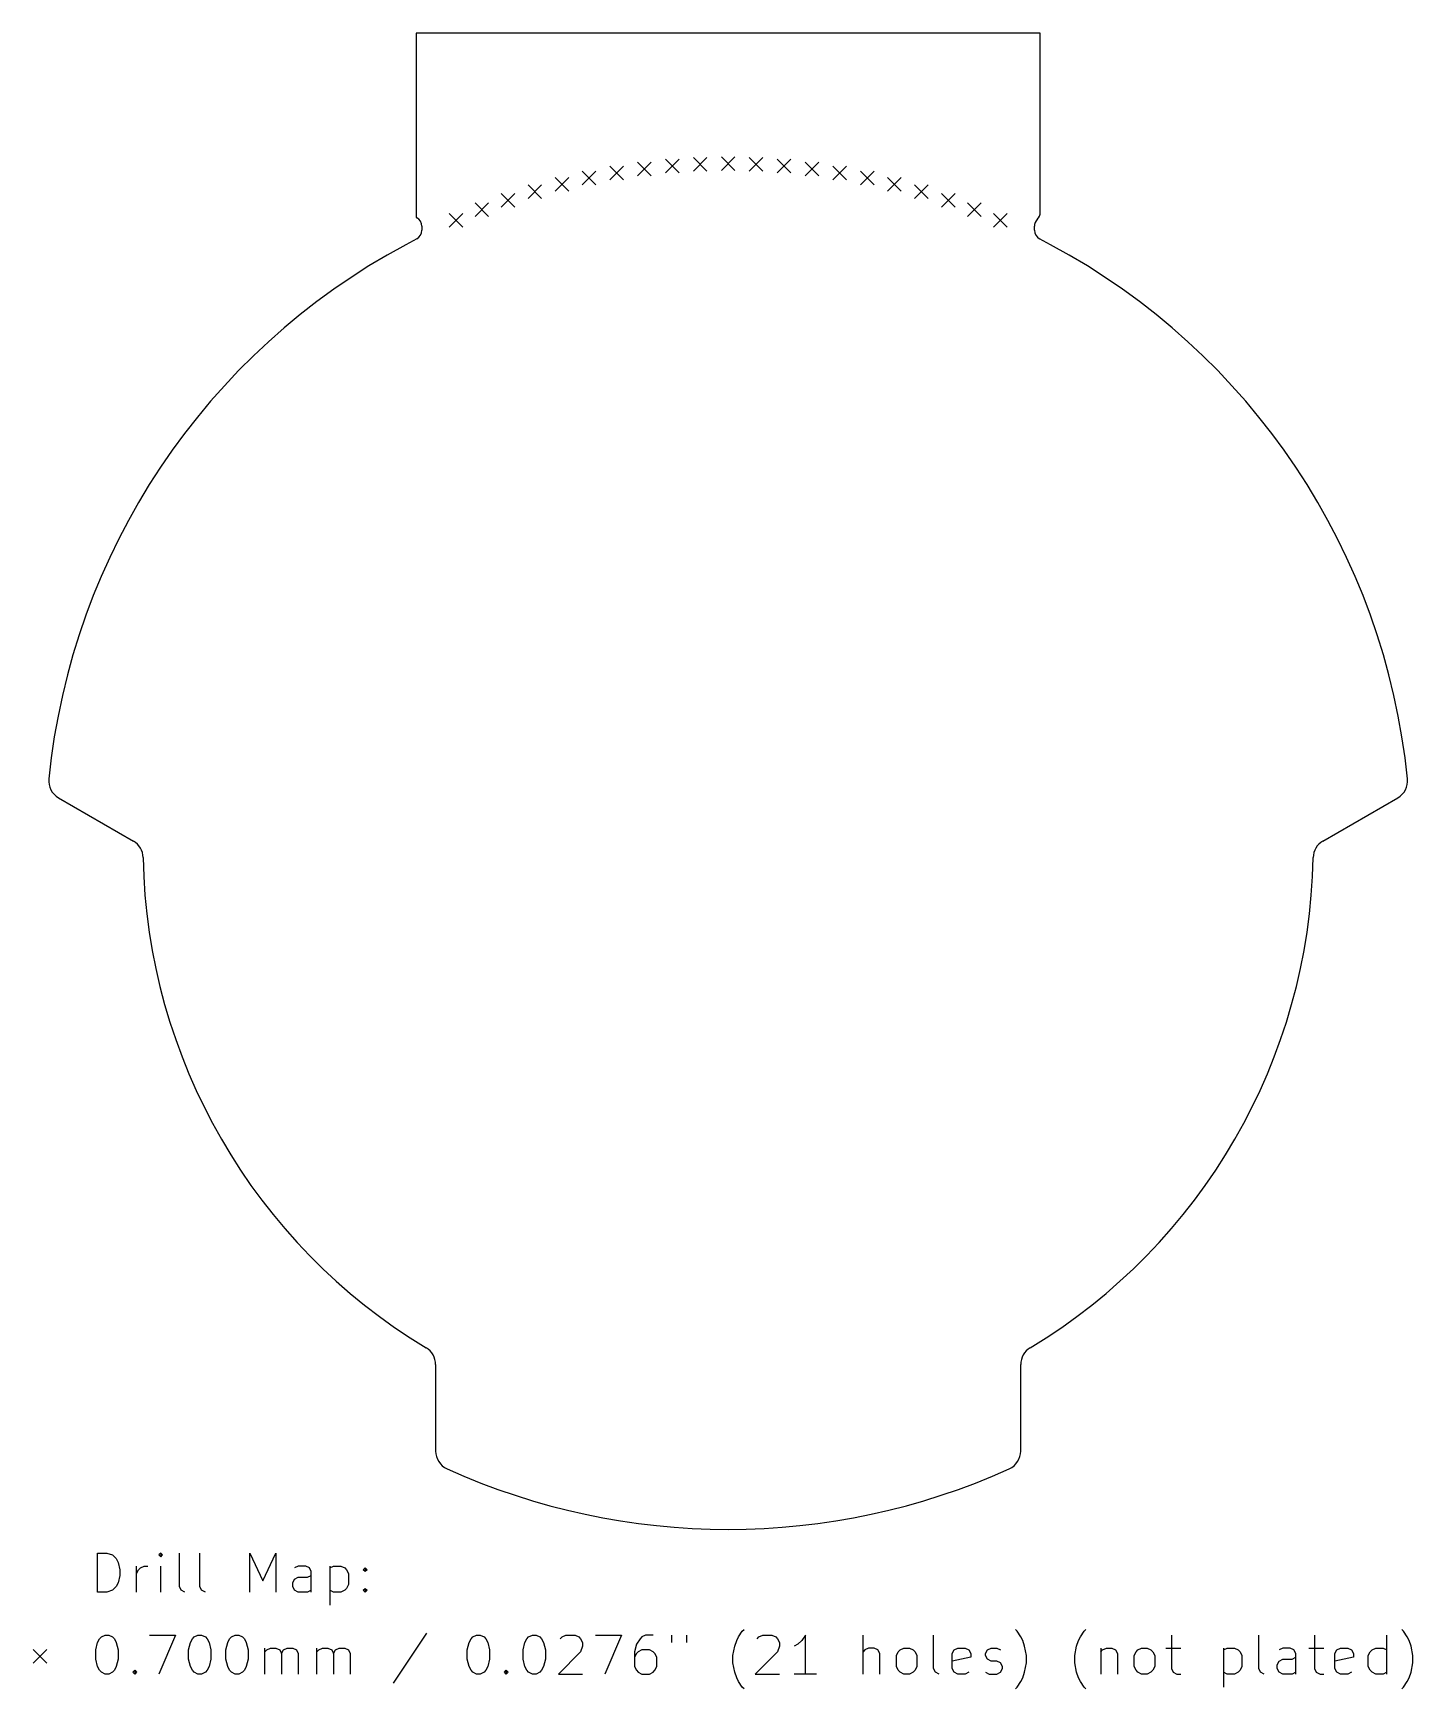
# Model space of a CAD drawing. Header units: millimetres. Extents: x 112.9 to 183.6, y -133.2 to -48.3.
import ezdxf

# ---------------------------------------------------------------- set-up
doc = ezdxf.new("R2010")
doc.units = ezdxf.units.MM
doc.layers.add('BLACK', color=250, linetype='CONTINUOUS')

msp = doc.modelspace()

# ---------------------------------------------------------------- linework, layer by layer
at = {"layer": 'BLACK', "linetype": 'CONTINUOUS'}
for p, q in [((132.500398, -48.300102), (132.5004, -57.744151)), ((164.5004, -48.300103), (132.500398, -48.300102)), ((164.500401, -57.490093), (164.5004, -48.300103)), ((142.433993, -55.120074), (143.133993, -55.820074)), ((143.133993, -55.120074), (142.433993, -55.820074)), ((143.854659, -54.914721), (144.554659, -55.614721)), ((144.554659, -54.914721), (143.854659, -55.614721)), ((145.282552, -54.767792), (145.982552, -55.467792)), ((145.982552, -54.767792), (145.282552, -55.467792)), ((146.715267, -54.679537), (147.415267, -55.379537)), ((147.415267, -54.679537), (146.715267, -55.379537)), ((148.1504, -54.650101), (148.8504, -55.350101)), ((148.8504, -54.650101), (148.1504, -55.350101)), ((149.585531, -54.679536), (150.285531, -55.379536)), ((150.285531, -54.679536), (149.585531, -55.379536)), ((151.018248, -54.767791), (151.718248, -55.467791)), ((151.718248, -54.767791), (151.018248, -55.467791)), ((152.446142, -54.914724), (153.146142, -55.614724)), ((153.146142, -54.914724), (152.446142, -55.614724)), ((153.866809, -55.120078), (154.566809, -55.820078)), ((154.566809, -55.120078), (153.866809, -55.820078)), ((139.623875, -55.70458), (140.323875, -56.40458)), ((140.323875, -55.70458), (139.623875, -56.40458)), ((141.022939, -55.383511), (141.722939, -56.083511)), ((141.722939, -55.383511), (141.022939, -56.083511)), ((155.277861, -55.383509), (155.977861, -56.083509)), ((155.977861, -55.383509), (155.277861, -56.083509)), ((156.676925, -55.704579), (157.376925, -56.404579)), ((157.376925, -55.704579), (156.676925, -56.404579)), ((136.871102, -56.517379), (137.571102, -57.217379)), ((137.571102, -56.517379), (136.871102, -57.217379)), ((138.239151, -56.082749), (138.939151, -56.782749)), ((138.939151, -56.082749), (138.239151, -56.782749)), ((158.061648, -56.082747), (158.761648, -56.782747)), ((158.761648, -56.082747), (158.061648, -56.782747)), ((159.429701, -56.517378), (160.129701, -57.217378)), ((160.129701, -56.517378), (159.429701, -57.217378)), ((134.194184, -57.553), (134.894184, -58.253)), ((134.894184, -57.553), (134.194184, -58.253)), ((135.522021, -57.007735), (136.222021, -57.707735)), ((136.222021, -57.007735), (135.522021, -57.707735)), ((160.77878, -57.007738), (161.47878, -57.707738)), ((161.47878, -57.007738), (160.77878, -57.707738)), ((162.106616, -57.552999), (162.806616, -58.252999)), ((162.806616, -57.552999), (162.106616, -58.252999)), ((132.5004, -57.744151), (132.536513, -57.7635)), ((132.8004, -58.204236), (132.800398, -58.405497)), ((164.2004, -58.405495), (164.2004, -58.204237)), ((132.536512, -58.846234), (131.972621, -59.148319)), ((165.028178, -59.148317), (164.464289, -58.846235)), ((114.167584, -87.498553), (118.005835, -89.714566)), ((178.994965, -89.714566), (182.833214, -87.498549)), ((133.5004, -116.551943), (133.500401, -120.98397)), ((163.5004, -120.983971), (163.500399, -116.55194)), ((116.175336, -128.21494), (116.175336, -126.21494)), ((116.175336, -126.21494), (116.651526, -126.21494)), ((116.651526, -126.21494), (116.937241, -126.310178)), ((116.937241, -126.310178), (117.127717, -126.500654)), ((119.413431, -126.21494), (119.318193, -126.310178)), ((119.318193, -126.310178), (119.413431, -126.405416)), ((119.508669, -126.310178), (119.413431, -126.21494)), ((119.413431, -126.21494), (119.413431, -126.405416)), ((119.413431, -126.405416), (119.508669, -126.310178)), ((120.365812, -127.929225), (120.365812, -126.21494)), ((121.413431, -127.929225), (121.413431, -126.21494)), ((123.98486, -128.21494), (123.98486, -126.21494)), ((123.98486, -126.21494), (124.651527, -127.643511)), ((124.651527, -127.643511), (125.318193, -126.21494)), ((125.318193, -126.21494), (125.318193, -128.21494)), ((117.127717, -126.500654), (117.222955, -126.69113)), ((117.222955, -126.69113), (117.318193, -127.072082)), ((117.318193, -127.072082), (117.318193, -127.357797)), ((118.175336, -128.21494), (118.175336, -126.881606)), ((118.175336, -127.262559), (118.270574, -127.072082)), ((118.270574, -127.072082), (118.365812, -126.976844)), ((118.365812, -126.976844), (118.556288, -126.881606)), ((118.556288, -126.881606), (118.746765, -126.881606)), ((119.413431, -128.21494), (119.413431, -126.881606)), ((126.46105, -126.881606), (126.270574, -126.976844)), ((126.842003, -126.881606), (126.46105, -126.881606)), ((127.032479, -126.976844), (126.842003, -126.881606)), ((127.127717, -127.167321), (127.032479, -126.976844)), ((127.127717, -128.21494), (127.127717, -127.167321)), ((128.080098, -126.881606), (128.080098, -128.881606)), ((128.080098, -126.976844), (128.270574, -126.881606)), ((128.270574, -126.881606), (128.651527, -126.881606)), ((128.651527, -126.881606), (128.842003, -126.976844)), ((128.842003, -126.976844), (128.937241, -127.072082)), ((128.937241, -127.072082), (129.032479, -127.262559)), ((129.032479, -127.262559), (129.032479, -127.833987)), ((129.794384, -127.072082), (129.889622, -126.976844)), ((129.889622, -127.167321), (129.794384, -127.072082)), ((129.889622, -126.976844), (129.98486, -127.072082)), ((129.889622, -126.976844), (129.889622, -127.167321)), ((129.98486, -127.072082), (129.889622, -127.167321)), ((116.937241, -128.119702), (116.651526, -128.21494)), ((117.127717, -127.929225), (116.937241, -128.119702)), ((117.222955, -127.738749), (117.127717, -127.929225)), ((117.318193, -127.357797), (117.222955, -127.738749)), ((120.46105, -128.119702), (120.365812, -127.929225)), ((120.651526, -128.21494), (120.46105, -128.119702)), ((121.508669, -128.119702), (121.413431, -127.929225)), ((121.699145, -128.21494), (121.508669, -128.119702)), ((126.175336, -127.738749), (126.270574, -127.548273)), ((126.175336, -127.929225), (126.175336, -127.738749)), ((126.270574, -128.119702), (126.175336, -127.929225)), ((126.270574, -127.548273), (126.46105, -127.453035)), ((126.46105, -128.21494), (126.270574, -128.119702)), ((126.46105, -127.453035), (126.937241, -127.453035)), ((126.937241, -127.453035), (127.127717, -127.357797)), ((127.127717, -128.119702), (126.937241, -128.21494)), ((128.270574, -128.21494), (128.080098, -128.119702)), ((128.842003, -128.119702), (128.651527, -128.21494)), ((128.937241, -128.024463), (128.842003, -128.119702)), ((129.032479, -127.833987), (128.937241, -128.024463)), ((129.794384, -128.119702), (129.889622, -128.024463)), ((129.889622, -128.21494), (129.794384, -128.119702)), ((129.889622, -128.024463), (129.98486, -128.119702)), ((129.889622, -128.024463), (129.889622, -128.21494)), ((129.98486, -128.119702), (129.889622, -128.21494)), ((116.651526, -128.21494), (116.175336, -128.21494)), ((126.937241, -128.21494), (126.46105, -128.21494)), ((128.651527, -128.21494), (128.270574, -128.21494)), ((116.175336, -130.795892), (116.270574, -130.605416)), ((116.270574, -130.605416), (116.365812, -130.510178)), ((116.365812, -130.510178), (116.556288, -130.41494)), ((116.556288, -130.41494), (116.746765, -130.41494)), ((116.746765, -130.41494), (116.937241, -130.510178)), ((116.937241, -130.510178), (117.032479, -130.605416)), ((117.032479, -130.605416), (117.127717, -130.795892)), ((118.842003, -130.41494), (120.175336, -130.41494)), ((120.175336, -130.41494), (119.318193, -132.41494)), ((120.937241, -130.795892), (121.032479, -130.605416)), ((121.032479, -130.605416), (121.127717, -130.510178)), ((121.127717, -130.510178), (121.318193, -130.41494)), ((121.318193, -130.41494), (121.50867, -130.41494)), ((121.50867, -130.41494), (121.699146, -130.510178)), ((121.699146, -130.510178), (121.794384, -130.605416)), ((121.794384, -130.605416), (121.889622, -130.795892)), ((122.842003, -130.795892), (122.937241, -130.605416)), ((122.937241, -130.605416), (123.032479, -130.510178)), ((123.032479, -130.510178), (123.222955, -130.41494)), ((123.222955, -130.41494), (123.413432, -130.41494)), ((123.413432, -130.41494), (123.603908, -130.510178)), ((123.603908, -130.510178), (123.699146, -130.605416)), ((123.699146, -130.605416), (123.794384, -130.795892)), ((133.03248, -130.319702), (131.318195, -132.89113)), ((135.222957, -130.795892), (135.318195, -130.605416)), ((135.318195, -130.605416), (135.413433, -130.510178)), ((135.413433, -130.510178), (135.603909, -130.41494)), ((135.603909, -130.41494), (135.794386, -130.41494)), ((135.794386, -130.41494), (135.984862, -130.510178)), ((135.984862, -130.510178), (136.0801, -130.605416)), ((136.0801, -130.605416), (136.175338, -130.795892)), ((138.0801, -130.795892), (138.175338, -130.605416)), ((138.175338, -130.605416), (138.270576, -130.510178)), ((138.270576, -130.510178), (138.461052, -130.41494)), ((138.461052, -130.41494), (138.651529, -130.41494)), ((138.651529, -130.41494), (138.842005, -130.510178)), ((138.842005, -130.510178), (138.937243, -130.605416)), ((138.937243, -130.605416), (139.032481, -130.795892)), ((139.889624, -130.605416), (139.984862, -130.510178)), ((139.984862, -130.510178), (140.175338, -130.41494)), ((140.175338, -130.41494), (140.651529, -130.41494)), ((140.651529, -130.41494), (140.842005, -130.510178)), ((140.842005, -130.510178), (140.937243, -130.605416)), ((140.937243, -130.605416), (141.032481, -130.795892)), ((141.699148, -130.41494), (143.032481, -130.41494)), ((143.032481, -130.41494), (142.175338, -132.41494)), ((143.984862, -130.605416), (143.794386, -130.89113)), ((144.0801, -130.510178), (143.984862, -130.605416)), ((144.270576, -130.41494), (144.0801, -130.510178)), ((144.651529, -130.41494), (144.270576, -130.41494)), ((145.60391, -130.41494), (145.60391, -130.795892)), ((146.365815, -130.41494), (146.365815, -130.795892)), ((148.842006, -130.986368), (148.937244, -130.700654)), ((148.937244, -130.700654), (149.032482, -130.510178)), ((149.032482, -130.510178), (149.222958, -130.224463)), ((149.222958, -130.224463), (149.318197, -130.129225)), ((149.984863, -130.605416), (150.080101, -130.510178)), ((150.080101, -130.510178), (150.270577, -130.41494)), ((150.270577, -130.41494), (150.746768, -130.41494)), ((150.746768, -130.41494), (150.937244, -130.510178)), ((150.937244, -130.510178), (151.032482, -130.605416)), ((151.032482, -130.605416), (151.12772, -130.795892)), ((152.270577, -130.700654), (152.080101, -130.89113)), ((152.461053, -130.41494), (152.270577, -130.700654)), ((152.461053, -132.41494), (152.461053, -130.41494)), ((155.413435, -132.41494), (155.413435, -130.41494)), ((159.032483, -132.129225), (159.032483, -130.41494)), ((163.318198, -130.224463), (163.22296, -130.129225)), ((163.508674, -130.510178), (163.318198, -130.224463)), ((163.603912, -130.700654), (163.508674, -130.510178)), ((163.69915, -130.986368), (163.603912, -130.700654)), ((166.365817, -130.986368), (166.461055, -130.700654)), ((166.461055, -130.700654), (166.556293, -130.510178)), ((166.556293, -130.510178), (166.746769, -130.224463)), ((166.746769, -130.224463), (166.842008, -130.129225)), ((171.22296, -130.41494), (171.22296, -132.129225)), ((175.699151, -132.129225), (175.699151, -130.41494)), ((178.556294, -130.41494), (178.556294, -132.129225)), ((182.27058, -132.41494), (182.27058, -130.41494)), ((183.127723, -130.224463), (183.032485, -130.129225)), ((183.318199, -130.510178), (183.127723, -130.224463)), ((183.413437, -130.700654), (183.318199, -130.510178)), ((183.508675, -130.986368), (183.413437, -130.700654)), ((112.867568, -131.150102), (113.567568, -131.850102)), ((113.567568, -131.150102), (112.867568, -131.850102)), ((116.080098, -131.176844), (116.175336, -130.795892)), ((116.080098, -131.653035), (116.080098, -131.176844)), ((117.127717, -130.795892), (117.222955, -131.176844)), ((117.222955, -131.176844), (117.222955, -131.653035)), ((120.842003, -131.176844), (120.937241, -130.795892)), ((120.842003, -131.653035), (120.842003, -131.176844)), ((121.889622, -130.795892), (121.98486, -131.176844)), ((121.98486, -131.176844), (121.98486, -131.653035)), ((122.746765, -131.176844), (122.842003, -130.795892)), ((122.746765, -131.653035), (122.746765, -131.176844)), ((123.794384, -130.795892), (123.889622, -131.176844)), ((123.889622, -131.176844), (123.889622, -131.653035)), ((124.746765, -132.41494), (124.746765, -131.081606)), ((124.746765, -131.272082), (124.842003, -131.176844)), ((124.842003, -131.176844), (125.032479, -131.081606)), ((125.032479, -131.081606), (125.318194, -131.081606)), ((125.318194, -131.081606), (125.50867, -131.176844)), ((125.50867, -131.176844), (125.603908, -131.367321)), ((125.603908, -131.367321), (125.699146, -131.176844)), ((125.603908, -131.367321), (125.603908, -132.41494)), ((125.699146, -131.176844), (125.889622, -131.081606)), ((125.889622, -131.081606), (126.175336, -131.081606)), ((126.175336, -131.081606), (126.365813, -131.176844)), ((126.365813, -131.176844), (126.461051, -131.367321)), ((126.461051, -131.367321), (126.461051, -132.41494)), ((127.413432, -132.41494), (127.413432, -131.081606)), ((127.413432, -131.272082), (127.50867, -131.176844)), ((127.50867, -131.176844), (127.699146, -131.081606)), ((127.699146, -131.081606), (127.984861, -131.081606)), ((127.984861, -131.081606), (128.175337, -131.176844)), ((128.175337, -131.176844), (128.270575, -131.367321)), ((128.270575, -131.367321), (128.365813, -131.176844)), ((128.270575, -131.367321), (128.270575, -132.41494)), ((128.365813, -131.176844), (128.556289, -131.081606)), ((128.556289, -131.081606), (128.842003, -131.081606)), ((128.842003, -131.081606), (129.03248, -131.176844)), ((129.03248, -131.176844), (129.127718, -131.367321)), ((129.127718, -131.367321), (129.127718, -132.41494)), ((135.127719, -131.176844), (135.222957, -130.795892)), ((135.127719, -131.653035), (135.127719, -131.176844)), ((136.175338, -130.795892), (136.270576, -131.176844)), ((136.270576, -131.176844), (136.270576, -131.653035)), ((137.984862, -131.176844), (138.0801, -130.795892)), ((137.984862, -131.653035), (137.984862, -131.176844)), ((139.032481, -130.795892), (139.127719, -131.176844)), ((139.127719, -131.176844), (139.127719, -131.653035)), ((140.937243, -131.272082), (139.794386, -132.41494)), ((141.032481, -130.986368), (140.937243, -131.272082)), ((141.032481, -130.795892), (141.032481, -130.986368)), ((143.794386, -130.89113), (143.699148, -131.272082)), ((143.699148, -131.272082), (143.699148, -132.033987)), ((143.794386, -131.367321), (143.699148, -131.557797)), ((143.889624, -131.272082), (143.794386, -131.367321)), ((144.0801, -131.176844), (143.889624, -131.272082)), ((144.461053, -131.176844), (144.0801, -131.176844)), ((144.651529, -131.272082), (144.461053, -131.176844)), ((144.746767, -131.367321), (144.651529, -131.272082)), ((144.842005, -131.557797), (144.746767, -131.367321)), ((144.842005, -132.033987), (144.842005, -131.557797)), ((148.746768, -131.462559), (148.842006, -130.986368)), ((148.746768, -131.843511), (148.746768, -131.462559)), ((151.032482, -131.272082), (149.889625, -132.41494)), ((151.12772, -130.986368), (151.032482, -131.272082)), ((151.12772, -130.795892), (151.12772, -130.986368)), ((152.080101, -130.89113), (151.889625, -130.986368)), ((155.508673, -131.176844), (155.413435, -131.272082)), ((155.699149, -131.081606), (155.508673, -131.176844)), ((155.984864, -131.081606), (155.699149, -131.081606)), ((156.17534, -131.176844), (155.984864, -131.081606)), ((156.270578, -131.367321), (156.17534, -131.176844)), ((156.270578, -132.41494), (156.270578, -131.367321)), ((157.127721, -131.462559), (157.222959, -131.272082)), ((157.127721, -132.033987), (157.127721, -131.462559)), ((157.222959, -131.272082), (157.318197, -131.176844)), ((157.318197, -131.176844), (157.508673, -131.081606)), ((157.508673, -131.081606), (157.794388, -131.081606)), ((157.794388, -131.081606), (157.984864, -131.176844)), ((157.984864, -131.176844), (158.080102, -131.272082)), ((158.080102, -131.272082), (158.17534, -131.462559)), ((158.17534, -131.462559), (158.17534, -132.033987)), ((159.984864, -131.367321), (160.080102, -131.176844)), ((159.984864, -132.129225), (159.984864, -131.367321)), ((160.937245, -131.557797), (159.984864, -131.748273)), ((160.080102, -131.176844), (160.270578, -131.081606)), ((160.270578, -131.081606), (160.651531, -131.081606)), ((160.651531, -131.081606), (160.842007, -131.176844)), ((160.842007, -131.176844), (160.937245, -131.367321)), ((160.937245, -131.367321), (160.937245, -131.557797)), ((161.69915, -131.367321), (161.794388, -131.176844)), ((161.69915, -131.462559), (161.69915, -131.367321)), ((161.794388, -131.653035), (161.69915, -131.462559)), ((161.794388, -131.176844), (161.984864, -131.081606)), ((161.984864, -131.081606), (162.270578, -131.081606)), ((162.270578, -131.081606), (162.461055, -131.176844)), ((163.794388, -131.462559), (163.69915, -130.986368)), ((163.794388, -131.843511), (163.794388, -131.462559)), ((166.270579, -131.462559), (166.365817, -130.986368)), ((166.270579, -131.843511), (166.270579, -131.462559)), ((167.603912, -131.081606), (167.603912, -132.41494)), ((167.603912, -131.272082), (167.69915, -131.176844)), ((167.69915, -131.176844), (167.889626, -131.081606)), ((167.889626, -131.081606), (168.175341, -131.081606)), ((168.175341, -131.081606), (168.365817, -131.176844)), ((168.365817, -131.176844), (168.461055, -131.367321)), ((168.461055, -131.367321), (168.461055, -132.41494)), ((169.318198, -131.462559), (169.413436, -131.272082)), ((169.318198, -132.033987), (169.318198, -131.462559)), ((169.413436, -131.272082), (169.508674, -131.176844)), ((169.508674, -131.176844), (169.69915, -131.081606)), ((169.69915, -131.081606), (169.984865, -131.081606)), ((169.984865, -131.081606), (170.175341, -131.176844)), ((170.175341, -131.176844), (170.270579, -131.272082)), ((170.270579, -131.272082), (170.365817, -131.462559)), ((170.365817, -131.462559), (170.365817, -132.033987)), ((170.937246, -131.081606), (171.69915, -131.081606)), ((173.889627, -131.081606), (173.889627, -133.081606)), ((173.889627, -131.176844), (174.080103, -131.081606)), ((174.080103, -131.081606), (174.461056, -131.081606)), ((174.461056, -131.081606), (174.651532, -131.176844)), ((174.651532, -131.176844), (174.74677, -131.272082)), ((174.74677, -131.272082), (174.842008, -131.462559)), ((174.842008, -131.462559), (174.842008, -132.033987)), ((176.937246, -131.081606), (176.74677, -131.176844)), ((177.318199, -131.081606), (176.937246, -131.081606)), ((177.508675, -131.176844), (177.318199, -131.081606)), ((177.413437, -131.653035), (177.603913, -131.557797)), ((177.603913, -131.367321), (177.508675, -131.176844)), ((177.603913, -132.41494), (177.603913, -131.367321)), ((178.27058, -131.081606), (179.032484, -131.081606)), ((179.603913, -131.367321), (179.699151, -131.176844)), ((179.603913, -132.129225), (179.603913, -131.367321)), ((180.556294, -131.557797), (179.603913, -131.748273)), ((179.699151, -131.176844), (179.889627, -131.081606)), ((179.889627, -131.081606), (180.27058, -131.081606)), ((180.27058, -131.081606), (180.461056, -131.176844)), ((180.461056, -131.176844), (180.556294, -131.367321)), ((180.556294, -131.367321), (180.556294, -131.557797)), ((181.318199, -131.462559), (181.413437, -131.272082)), ((181.318199, -132.033987), (181.318199, -131.462559)), ((181.413437, -131.272082), (181.508675, -131.176844)), ((181.508675, -131.176844), (181.699151, -131.081606)), ((181.699151, -131.081606), (182.080104, -131.081606)), ((182.080104, -131.081606), (182.27058, -131.176844)), ((183.603913, -131.462559), (183.508675, -130.986368)), ((183.603913, -131.843511), (183.603913, -131.462559)), ((116.175336, -132.033987), (116.080098, -131.653035)), ((116.270574, -132.224463), (116.175336, -132.033987)), ((116.365812, -132.319702), (116.270574, -132.224463)), ((116.556288, -132.41494), (116.365812, -132.319702)), ((116.937241, -132.319702), (116.746765, -132.41494)), ((117.032479, -132.224463), (116.937241, -132.319702)), ((117.127717, -132.033987), (117.032479, -132.224463)), ((117.222955, -131.653035), (117.127717, -132.033987)), ((117.98486, -132.319702), (118.080098, -132.224463)), ((118.080098, -132.41494), (117.98486, -132.319702)), ((118.080098, -132.224463), (118.175336, -132.319702)), ((118.080098, -132.224463), (118.080098, -132.41494)), ((118.175336, -132.319702), (118.080098, -132.41494)), ((120.937241, -132.033987), (120.842003, -131.653035)), ((121.032479, -132.224463), (120.937241, -132.033987)), ((121.127717, -132.319702), (121.032479, -132.224463)), ((121.318193, -132.41494), (121.127717, -132.319702)), ((121.699146, -132.319702), (121.50867, -132.41494)), ((121.794384, -132.224463), (121.699146, -132.319702)), ((121.889622, -132.033987), (121.794384, -132.224463)), ((121.98486, -131.653035), (121.889622, -132.033987)), ((122.842003, -132.033987), (122.746765, -131.653035)), ((122.937241, -132.224463), (122.842003, -132.033987)), ((123.032479, -132.319702), (122.937241, -132.224463)), ((123.222955, -132.41494), (123.032479, -132.319702)), ((123.603908, -132.319702), (123.413432, -132.41494)), ((123.699146, -132.224463), (123.603908, -132.319702)), ((123.794384, -132.033987), (123.699146, -132.224463)), ((123.889622, -131.653035), (123.794384, -132.033987)), ((135.222957, -132.033987), (135.127719, -131.653035)), ((135.318195, -132.224463), (135.222957, -132.033987)), ((135.413433, -132.319702), (135.318195, -132.224463)), ((135.603909, -132.41494), (135.413433, -132.319702)), ((135.984862, -132.319702), (135.794386, -132.41494)), ((136.0801, -132.224463), (135.984862, -132.319702)), ((136.175338, -132.033987), (136.0801, -132.224463)), ((136.270576, -131.653035), (136.175338, -132.033987)), ((137.032481, -132.319702), (137.127719, -132.224463)), ((137.127719, -132.41494), (137.032481, -132.319702)), ((137.127719, -132.224463), (137.222957, -132.319702)), ((137.127719, -132.224463), (137.127719, -132.41494)), ((137.222957, -132.319702), (137.127719, -132.41494)), ((138.0801, -132.033987), (137.984862, -131.653035)), ((138.175338, -132.224463), (138.0801, -132.033987)), ((138.270576, -132.319702), (138.175338, -132.224463)), ((138.461052, -132.41494), (138.270576, -132.319702)), ((138.842005, -132.319702), (138.651529, -132.41494)), ((138.937243, -132.224463), (138.842005, -132.319702)), ((139.032481, -132.033987), (138.937243, -132.224463)), ((139.127719, -131.653035), (139.032481, -132.033987)), ((143.699148, -132.033987), (143.794386, -132.224463)), ((143.794386, -132.224463), (143.889624, -132.319702)), ((143.889624, -132.319702), (144.0801, -132.41494)), ((144.461053, -132.41494), (144.651529, -132.319702)), ((144.651529, -132.319702), (144.746767, -132.224463)), ((144.746767, -132.224463), (144.842005, -132.033987)), ((148.842006, -132.319702), (148.746768, -131.843511)), ((148.937244, -132.605416), (148.842006, -132.319702)), ((157.222959, -132.224463), (157.127721, -132.033987)), ((157.318197, -132.319702), (157.222959, -132.224463)), ((157.508673, -132.41494), (157.318197, -132.319702)), ((157.984864, -132.319702), (157.794388, -132.41494)), ((158.080102, -132.224463), (157.984864, -132.319702)), ((158.17534, -132.033987), (158.080102, -132.224463)), ((159.127721, -132.319702), (159.032483, -132.129225)), ((159.318197, -132.41494), (159.127721, -132.319702)), ((160.080102, -132.319702), (159.984864, -132.129225)), ((160.270578, -132.41494), (160.080102, -132.319702)), ((160.842007, -132.319702), (160.651531, -132.41494)), ((161.69915, -132.319702), (161.889626, -132.41494)), ((161.984864, -131.748273), (161.794388, -131.653035)), ((162.270578, -131.748273), (161.984864, -131.748273)), ((162.461055, -131.843511), (162.270578, -131.748273)), ((162.270578, -132.41494), (162.461055, -132.319702)), ((162.556293, -132.033987), (162.461055, -131.843511)), ((162.461055, -132.319702), (162.556293, -132.129225)), ((162.556293, -132.129225), (162.556293, -132.033987)), ((163.603912, -132.605416), (163.69915, -132.319702)), ((163.69915, -132.319702), (163.794388, -131.843511)), ((166.365817, -132.319702), (166.270579, -131.843511)), ((166.461055, -132.605416), (166.365817, -132.319702)), ((169.413436, -132.224463), (169.318198, -132.033987)), ((169.508674, -132.319702), (169.413436, -132.224463)), ((169.69915, -132.41494), (169.508674, -132.319702)), ((170.175341, -132.319702), (169.984865, -132.41494)), ((170.270579, -132.224463), (170.175341, -132.319702)), ((170.365817, -132.033987), (170.270579, -132.224463)), ((171.22296, -132.129225), (171.318198, -132.319702)), ((171.318198, -132.319702), (171.508674, -132.41494)), ((174.080103, -132.41494), (173.889627, -132.319702)), ((174.651532, -132.319702), (174.461056, -132.41494)), ((174.74677, -132.224463), (174.651532, -132.319702)), ((174.842008, -132.033987), (174.74677, -132.224463)), ((175.794389, -132.319702), (175.699151, -132.129225)), ((175.984865, -132.41494), (175.794389, -132.319702)), ((176.651532, -131.938749), (176.74677, -131.748273)), ((176.651532, -132.129225), (176.651532, -131.938749)), ((176.74677, -132.319702), (176.651532, -132.129225)), ((176.74677, -131.748273), (176.937246, -131.653035)), ((176.937246, -132.41494), (176.74677, -132.319702)), ((176.937246, -131.653035), (177.413437, -131.653035)), ((177.603913, -132.319702), (177.413437, -132.41494)), ((178.556294, -132.129225), (178.651532, -132.319702)), ((178.651532, -132.319702), (178.842008, -132.41494)), ((179.699151, -132.319702), (179.603913, -132.129225)), ((179.889627, -132.41494), (179.699151, -132.319702)), ((180.461056, -132.319702), (180.27058, -132.41494)), ((181.413437, -132.224463), (181.318199, -132.033987)), ((181.508675, -132.319702), (181.413437, -132.224463)), ((181.699151, -132.41494), (181.508675, -132.319702)), ((182.27058, -132.319702), (182.080104, -132.41494)), ((183.413437, -132.605416), (183.508675, -132.319702)), ((183.508675, -132.319702), (183.603913, -131.843511)), ((116.746765, -132.41494), (116.556288, -132.41494)), ((121.50867, -132.41494), (121.318193, -132.41494)), ((123.413432, -132.41494), (123.222955, -132.41494)), ((135.794386, -132.41494), (135.603909, -132.41494)), ((138.651529, -132.41494), (138.461052, -132.41494)), ((139.794386, -132.41494), (141.032481, -132.41494)), ((144.0801, -132.41494), (144.461053, -132.41494)), ((149.032482, -132.795892), (148.937244, -132.605416)), ((149.222958, -133.081606), (149.032482, -132.795892)), ((149.318197, -133.176844), (149.222958, -133.081606)), ((149.889625, -132.41494), (151.12772, -132.41494)), ((153.032482, -132.41494), (151.889625, -132.41494)), ((157.794388, -132.41494), (157.508673, -132.41494)), ((160.651531, -132.41494), (160.270578, -132.41494)), ((161.889626, -132.41494), (162.270578, -132.41494)), ((163.22296, -133.176844), (163.318198, -133.081606)), ((163.318198, -133.081606), (163.508674, -132.795892)), ((163.508674, -132.795892), (163.603912, -132.605416)), ((166.556293, -132.795892), (166.461055, -132.605416)), ((166.746769, -133.081606), (166.556293, -132.795892)), ((166.842008, -133.176844), (166.746769, -133.081606)), ((169.984865, -132.41494), (169.69915, -132.41494)), ((171.508674, -132.41494), (171.69915, -132.41494)), ((174.461056, -132.41494), (174.080103, -132.41494)), ((177.413437, -132.41494), (176.937246, -132.41494)), ((178.842008, -132.41494), (179.032484, -132.41494)), ((180.27058, -132.41494), (179.889627, -132.41494)), ((182.080104, -132.41494), (181.699151, -132.41494)), ((183.032485, -133.176844), (183.127723, -133.081606)), ((183.127723, -133.081606), (183.318199, -132.795892)), ((183.318199, -132.795892), (183.413437, -132.605416))]:
    msp.add_line(p, q, dxfattribs=at)
at = {"layer": 'BLACK'}
for centre, radius, start, end in [((164.0005, -57.4901), 0.499901, -45.58050674, 0.0008023), ((132.3003, -58.2043), 0.500101, 0.00733239, 61.81432618), ((132.3004, -58.4055), 0.499998, -61.82095534, 0.00034378), ((164.7003, -58.2042), 0.4999, -225.57841778, -179.99575926), ((164.7004, -58.4055), 0.499996, -180.00057296, -118.17888954), ((148.5004, -90.0001), 35, 118.17864664, 174.31574435), ((148.5004, -90.0001), 34.999999, 5.6842576, 61.82135634), ((114.6676, -86.6325), 1.000032, -185.68272063, -120.00000334), ((182.3332, -86.6325), 1.000012, -59.99998131, 5.68278899), ((117.5058, -90.5806), 1.000025, 1.07340276, 59.99850961), ((179.495, -90.5806), 1.000034, 120.00149039, 178.9265951), ((148.5004, -90.0001), 30.000002, -178.92704323, -121.07294832), ((148.5004, -90.0001), 30.000001, -58.92704415, -1.0729567), ((132.5003, -116.552), 1.000104, 0.00326553, 58.92395206), ((164.5003, -116.5519), 0.999901, -238.93103564, -179.99770794), ((134.5004, -120.984), 0.999973, -180.00171888, -114.31646702), ((162.5005, -120.984), 0.9999, -65.68873103, 0.00166174), ((148.5004, -90.0001), 35.000002, -114.31573757, -65.68426176)]:
    msp.add_arc(centre, radius, start, end, dxfattribs=at)

doc.saveas('drawing.dxf')
